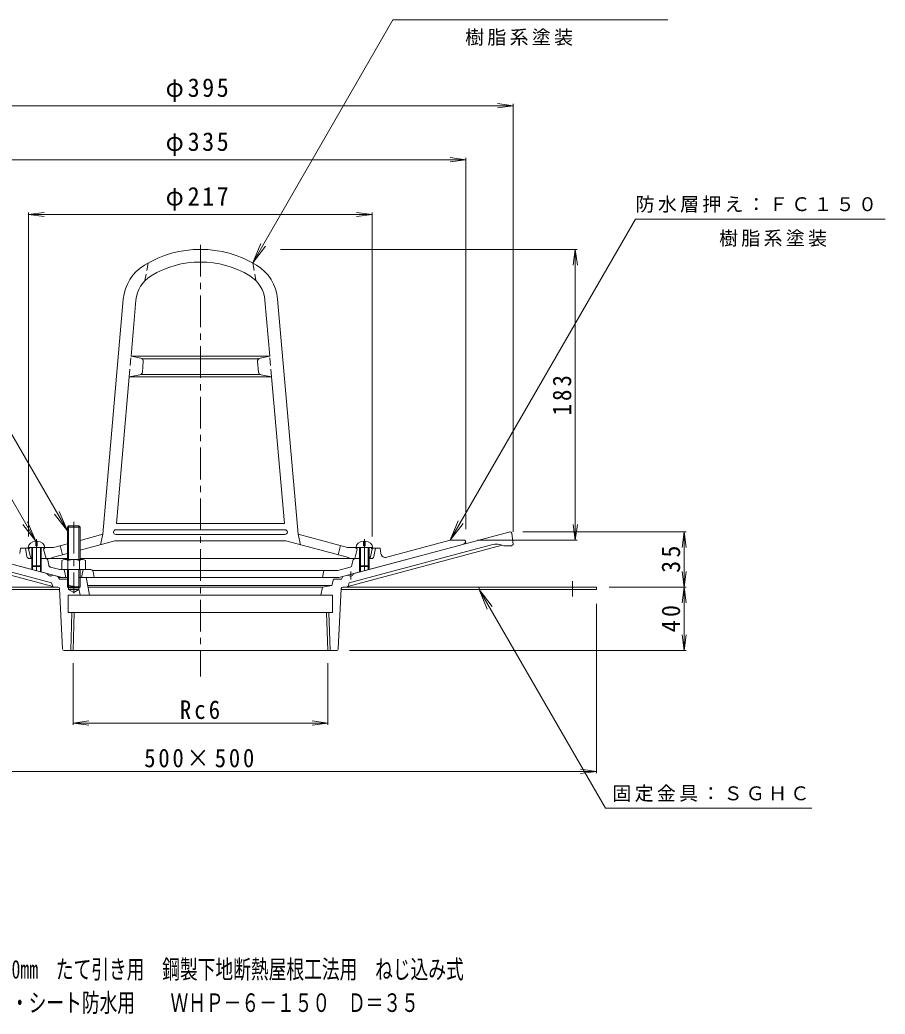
# Model space of a CAD drawing. Units: millimetres, scale not verified. Extents: x -444 to 418, y -549 to 525.
# Drawn here: x -128 to 418, y -549 to 79 of the extents above; entities that cross this region are included whole.
import ezdxf
from ezdxf.enums import TextEntityAlignment as Align

# ---------------------------------------------------------------- set-up
doc = ezdxf.new("R2010")
doc.units = ezdxf.units.MM
doc.header["$LTSCALE"] = 4
for name, pattern in [('CHAIN1', [8, 5, -1, 1, -1]), ('DASHED1', [1.8, 1.2, -0.6]), ('DASHED2', [3, 2, -1])]:
    doc.linetypes.add(name, pattern=pattern)
for name, color, linetype, lineweight in [('A-0', 4, 'Continuous', 9), ('A-1', 6, 'Continuous', 9), ('A-2', 3, 'Continuous', 9), ('A-4', 7, 'Continuous', 9), ('A-5', 7, 'Continuous', 9), ('A-8', 2, 'Continuous', 9), ('A-A', 2, 'Continuous', 9), ('A-C', 2, 'Continuous', 9)]:
    doc.layers.add(name, color=color, linetype=linetype, lineweight=lineweight)
doc.layers.add('F-5_F-5ﾚｲﾔ', color=2, linetype='Continuous')
doc.styles.add('ＭＳ ゴシック', font='')
doc.styles.get('ＭＳ ゴシック').set_extended_font_data('MS Gothic')

msp = doc.modelspace()

# ---------------------------------------------------------------- linework, layer by layer
at = {"layer": 'A-0', "color": 3, "linetype": 'CHAIN1'}
msp.add_line((-14.49, -63.174), (-14.49, -335.557), dxfattribs=at)
at = {"layer": 'A-0'}
for p, q in [((-209.99, -244.206), (-111.568, -270.579)), ((181.01, -244.206), (82.589, -270.579)), ((181.128, -244.206), (181.01, -244.206)), ((182.12, -245.082), (183.01, -252.206)), ((-108.49, -276.58), (-198.376, -252.494)), ((78.528, -278.914), (176.023, -252.789)), ((79.51, -276.58), (169.397, -252.494)), ((177.01, -253.206), (182.01, -253.206)), ((183.01, -252.206), (182.01, -253.206)), ((-107.612, -278.886), (-171.253, -261.833)), ((-110.68, -271.549), (-110.983, -271.024)), ((-110.07, -272.015), (-109.424, -272.188)), ((-108.67, -272.091), (-108.158, -271.796)), ((-107.371, -271.703), (-104.49, -272.475)), ((-104.49, -272.475), (-104.067, -273.206)), ((-97.813, -273.206), (-104.067, -273.206)), ((-94.49, -273.206), (-94.49, -273.206)), ((-87.319, -273.206), (-91.166, -273.206)), ((-86.335, -274.028), (-84.49, -284.206)), ((69.51, -274.206), (68.51, -278.206)), ((69.51, -274.206), (74.51, -274.206)), ((75.51, -272.475), (74.51, -274.206)), ((78.447, -271.688), (75.51, -272.475)), ((79.676, -272.082), (79.163, -271.787)), ((81.093, -272.015), (80.428, -272.193)), ((81.701, -271.549), (81.989, -271.049)), ((-107.735, -278.562), (-108.49, -276.58)), ((-104.441, -279.206), (-106.8, -279.206)), ((-101.537, -318.256), (-103.442, -280.156)), ((-97.813, -280.614), (-97.813, -279.614)), ((-97.813, -280.614), (-91.166, -280.614)), ((-97.813, -280.614), (-94.49, -282.532)), ((-91.166, -280.614), (-94.49, -282.532)), ((-91.166, -279.614), (-91.166, -280.614)), ((68.51, -278.206), (-85.577, -278.206)), ((68.51, -278.206), (62.51, -279.206)), ((74.463, -280.156), (72.558, -318.256)), ((77.821, -279.206), (75.462, -279.206)), ((78.756, -278.562), (79.51, -276.58)), ((69.01, -284.206), (69.01, -295.206)), ((69.01, -295.206), (-97.99, -295.206)), ((-96.405, -319.206), (-95.655, -295.206)), ((-94.926, -319.206), (-94.176, -295.206)), ((65.946, -319.206), (65.196, -295.206)), ((67.425, -319.206), (66.675, -295.206)), ((71.559, -319.206), (-100.538, -319.206))]:
    msp.add_line(p, q, dxfattribs=at)
at = {"layer": 'A-0', "linetype": 'CHAIN1'}
msp.add_line((80.51, -269.414), (80.51, -274.396), dxfattribs=at)
at = {"layer": 'A-0', "linetype": 'DASHED2'}
for p, q in [((-104.067, -273.206), (-103.49, -274.206)), ((-98.49, -274.206), (-103.49, -274.206)), ((-90.49, -284.206), (-91.49, -279.206))]:
    msp.add_line(p, q, dxfattribs=at)
msp.add_lwpolyline([(-98.49, -274.206), (-97.49, -278.206), (-91.49, -279.206)], dxfattribs=at)
at = {"layer": 'A-0'}
for points in [[(61.51, -284.206), (62.51, -279.206), (-85.396, -279.206)], [(69.01, -284.206), (-97.99, -284.206), (-97.99, -295.206)]]:
    msp.add_lwpolyline(points, dxfattribs=at)
for centre, radius, start, end in [((181.128, -245.206), 1, 7.12502, 90), ((172.244, -263.12), 11, 64.32025, 105.00029), ((-111.839, -271.541), 1, 29.99998, 74.99947), ((-109.814, -271.049), 1, 209.99876, 255.00769), ((-109.165, -271.222), 1, 255.00769, 299.99805), ((-107.658, -272.662), 1, 73.35294, 119.99487), ((-87.319, -274.206), 1, 10.27506, 90), ((78.679, -272.662), 1, 60.00513, 105.00365), ((80.186, -271.222), 1, 240.00195, 284.99231), ((80.835, -271.049), 1, 284.99231, 330.00124), ((82.86, -271.541), 1, 105.00053, 150.00002), ((-106.8, -278.206), 1, 200.84566, 270), ((-104.441, -280.206), 1, 2.86241, 90), ((75.462, -280.206), 1, 90, 177.13759), ((77.821, -278.206), 1, 270, 339.15434), ((-100.538, -318.206), 1, 182.86241, 270), ((71.559, -318.206), 1, 270, 357.13759)]:
    msp.add_arc(centre, radius, start, end, dxfattribs=at)
at = {"layer": 'A-1'}
for p, q in [((103.249, -260.383), (143.22, -249.672)), ((143.22, -249.672), (152.51, -249.672)), ((153.01, -250.672), (152.51, -249.672)), ((-180.089, -252.217), (-101.884, -273.172)), ((-128.486, -257.936), (-127.99, -254.672)), ((-122.49, -254.672), (-127.99, -254.672)), ((-124.007, -259.947), (-124.99, -254.672)), ((151.109, -252.217), (72.905, -273.172)), ((93.51, -254.672), (99.01, -254.672)), ((95.028, -259.947), (96.01, -254.672)), ((99.506, -257.936), (99.01, -254.672)), ((-120.49, -261.172), (-122.532, -261.172)), ((-110.99, -261.172), (-115.49, -261.172)), ((-109.99, -266.341), (-110.99, -261.172)), ((81.775, -262.387), (81.189, -265.42)), ((83.248, -261.172), (86.01, -261.172)), ((92.01, -261.172), (93.553, -261.172)), ((-120.99, -265.756), (-120.99, -268.053)), ((-120.49, -266.256), (-120.49, -268.187)), ((-115.49, -266.256), (-115.49, -269.526)), ((-114.99, -265.756), (-114.99, -269.66)), ((-109.99, -266.341), (-103.157, -268.172)), ((-83.719, -268.172), (-103.157, -268.172)), ((-100.49, -268.172), (-99.49, -273.172)), ((-88.49, -268.172), (-89.49, -273.172)), ((72.312, -268.672), (-82.601, -268.672)), ((-82.248, -269.378), (-81.49, -273.172)), ((63.51, -268.672), (62.51, -273.172)), ((80.104, -266.584), (72.312, -268.672)), ((86.01, -265.756), (86.01, -269.66)), ((86.51, -266.256), (86.51, -269.526)), ((91.51, -266.256), (91.51, -268.187)), ((92.01, -265.756), (92.01, -268.053)), ((-98.49, -273.172), (-101.884, -273.172)), ((-94.49, -273.172), (-94.49, -273.172)), ((72.905, -273.172), (-90.49, -273.172))]:
    msp.add_line(p, q, dxfattribs=at)
for centre, radius, start, end in [((150.333, -249.319), 3, 285.00029, 333.18998), ((-122.532, -259.672), 1.5, 190.55277, 270), ((-112.227, -262.672), 1.5, 10.94869, 90), ((83.248, -262.672), 1.5, 90, 169.05131), ((93.553, -259.672), 1.5, 270, 349.44723), ((102.472, -257.485), 3, 188.64386, 285.00029), ((-108.695, -265.135), 1.5, 190.94869, 254.99971), ((-83.719, -269.672), 1.5, 11.30993, 90), ((79.716, -265.135), 1.5, 285.00029, 349.05131)]:
    msp.add_arc(centre, radius, start, end, dxfattribs=at)
at = {"layer": 'A-2', "linetype": 'DASHED1'}
for p, q in [((-47.49, -74.54), (-49.49, -85.751)), ((18.51, -74.54), (20.51, -85.751)), ((-59.435, -146.496), (-58.297, -133.496)), ((30.455, -146.496), (29.318, -133.496))]:
    msp.add_line(p, q, dxfattribs=at)
at = {"layer": 'A-2'}
for p, q in [((-76.156, -245.839), (-63.168, -97.38)), ((-58.297, -133.496), (-55.198, -98.077)), ((29.318, -133.496), (26.219, -98.077)), ((47.177, -245.839), (34.189, -97.38)), ((29.318, -133.496), (-58.297, -133.496)), ((-52.175, -134.659), (-58.297, -133.496)), ((22.406, -134.996), (-51.385, -134.996)), ((-51.14, -143.479), (-50.555, -136.798)), ((22.161, -143.479), (21.576, -136.798)), ((23.196, -134.659), (29.318, -133.496)), ((-52.771, -145.271), (-59.434, -146.496)), ((30.455, -146.496), (-59.434, -146.496)), ((23.086, -144.996), (-52.066, -144.996)), ((23.792, -145.271), (30.455, -146.496)), ((38.548, -238.996), (30.455, -146.496)), ((38.898, -242.996), (-67.877, -242.996)), ((-76.156, -245.839), (-90.49, -249.679)), ((-68.49, -249.996), (-90.49, -255.891)), ((-76.156, -245.839), (-77.656, -252.452)), ((39.51, -249.996), (-68.49, -249.996)), ((38.898, -245.996), (-67.877, -245.996)), ((47.177, -245.839), (48.677, -252.452)), ((47.177, -245.839), (78.278, -254.172)), ((-122.99, -255.172), (-121.99, -254.172)), ((-121.774, -260.036), (-122.99, -255.172)), ((-107.257, -254.172), (-121.99, -254.172)), ((-113.49, -255.172), (-112.49, -254.172)), ((-113.49, -255.172), (-111.99, -261.172)), ((-98.49, -251.823), (-107.257, -254.172)), ((-102.99, -253.029), (-101.49, -258.838)), ((74.01, -253.029), (72.51, -258.838)), ((78.278, -254.172), (93.01, -254.172)), ((84.51, -255.172), (83.01, -261.172)), ((84.51, -255.172), (83.51, -254.172)), ((92.794, -260.036), (94.01, -255.172)), ((94.01, -255.172), (93.01, -254.172)), ((-112.246, -261.172), (-98.49, -261.172)), ((-106.491, -260.179), (-109.49, -261.172)), ((-98.49, -258.035), (-106.491, -260.179)), ((83.266, -261.172), (-90.49, -261.172))]:
    msp.add_line(p, q, dxfattribs=at)
for points in [[(38.548, -238.996), (-67.527, -238.996), (-59.435, -146.496)], [(39.51, -249.996), (77.51, -260.178), (80.51, -261.172)]]:
    msp.add_lwpolyline(points, dxfattribs=at)
for centre, radius, start, end in [((-14.49, -133.996), 68, 58.69301, 121.30699), ((-14.49, -133.996), 60, 58.69301, 121.30699), ((-35.274, -99.82), 28, 121.30701, 175.00002), ((6.295, -99.82), 28, 4.99998, 58.69299), ((-35.274, -99.82), 20, 121.30701, 175.00002), ((6.295, -99.82), 20, 4.99998, 58.69299), ((-52.548, -136.623), 2, 355.0002, 79.24808), ((23.569, -136.623), 2, 100.75192, 184.9998), ((-53.132, -143.304), 2, 280.41397, 355.0002), ((24.153, -143.304), 2, 184.9998, 259.58603), ((-67.877, -244.496), 1.5, 90, 270), ((38.898, -244.496), 1.5, 270, 90), ((-120.318, -259.672), 1.5, 194.03487, 243.41801), ((91.339, -259.672), 1.5, 296.58199, 345.96513)]:
    msp.add_arc(centre, radius, start, end, dxfattribs=at)
at = {"layer": 'A-4'}
for p, q in [((183.01, 24.676), (173.096, 25.981)), ((183.01, 25.876), (183.01, -244.206)), ((-211.99, 24.676), (183.01, 24.676)), ((183.01, 24.676), (173.096, 23.37)), ((-181.99, -9.41), (153.01, -9.41)), ((153.01, -9.41), (143.096, -8.105)), ((153.01, -9.41), (143.096, -10.715)), ((153.01, -8.21), (153.01, -242.672)), ((-122.99, -43.927), (-113.075, -42.622)), ((-122.99, -42.727), (-122.99, -247.172)), ((-122.99, -43.927), (94.01, -43.927)), ((-122.99, -43.927), (-113.075, -45.232)), ((94.01, -43.927), (84.096, -42.622)), ((94.01, -43.927), (84.096, -45.232)), ((94.01, -42.727), (94.01, -247.172)), ((223.399, -65.996), (36.051, -65.996)), ((222.199, -65.996), (220.894, -75.911)), ((222.199, -249.672), (222.199, -65.996)), ((222.199, -65.996), (223.505, -75.911)), ((292.162, -244.206), (189.01, -244.206)), ((222.199, -249.672), (220.894, -239.758)), ((222.199, -249.672), (223.505, -239.758)), ((290.962, -244.206), (289.657, -254.121)), ((290.962, -279.206), (290.962, -244.206)), ((290.962, -244.206), (292.268, -254.121)), ((223.399, -249.672), (160.51, -249.672)), ((290.962, -279.206), (289.657, -269.292)), ((290.962, -279.206), (292.268, -269.292)), ((292.162, -279.206), (243.51, -279.206)), ((290.962, -279.206), (289.657, -289.121)), ((290.962, -319.206), (290.962, -279.206)), ((290.962, -279.206), (292.268, -289.121)), ((235.51, -396.712), (235.51, -289.752)), ((290.962, -319.206), (289.657, -309.292)), ((290.962, -319.206), (292.268, -309.292)), ((292.162, -319.206), (79.559, -319.206)), ((-94.926, -366.224), (-94.926, -327.206)), ((65.946, -366.224), (65.946, -327.206)), ((-94.926, -365.024), (-85.011, -363.719)), ((65.946, -365.024), (56.032, -363.719)), ((-94.926, -365.024), (65.946, -365.024)), ((-94.926, -365.024), (-85.011, -366.33)), ((65.946, -365.024), (56.032, -366.33)), ((235.51, -395.512), (225.596, -394.207)), ((-264.49, -395.512), (235.51, -395.512)), ((235.51, -395.512), (225.596, -396.818))]:
    msp.add_line(p, q, dxfattribs=at)
at = {"layer": 'A-5'}
for p, q in [((-98.49, -243.713), (-251.282, 20.93)), ((143.22, -249.672), (260.229, -47.006)), ((260.229, -47.006), (417.835, -47.006)), ((-118.49, -250.29), (-233.15, -51.693)), ((18.51, -74.54), (23.613, -62.222)), ((18.51, -74.54), (26.627, -63.962)), ((-98.49, -243.713), (-103.592, -231.395)), ((-118.49, -250.29), (-123.592, -237.972)), ((-98.49, -243.713), (-106.606, -233.135)), ((143.22, -249.672), (148.322, -237.354)), ((-118.49, -250.29), (-126.607, -239.712)), ((143.22, -249.672), (151.337, -239.094)), ((161.51, -280.806), (166.613, -293.125)), ((161.51, -280.806), (169.627, -291.384)), ((161.51, -280.806), (241.177, -418.792)), ((241.177, -418.792), (371.545, -418.792))]:
    msp.add_line(p, q, dxfattribs=at)
msp.add_lwpolyline([(18.51, -74.54), (107.079, 78.865), (280.596, 78.865)], dxfattribs=at)
at = {"layer": 'A-8', "linetype": 'CHAIN1'}
msp.add_line((220.51, -275.346), (220.51, -285.169), dxfattribs=at)
at = {"layer": 'A-8'}
for p, q in [((-194.04, -280.806), (-103.41, -280.806)), ((-173.24, -279.206), (-106.8, -279.206)), ((235.51, -280.806), (74.43, -280.806)), ((77.821, -279.206), (235.51, -279.206)), ((161.51, -279.206), (161.51, -280.806)), ((235.51, -279.206), (235.51, -280.806))]:
    msp.add_line(p, q, dxfattribs=at)
at = {"layer": 'A-A', "linetype": 'CHAIN1'}
msp.add_line((-94.49, -237.951), (-94.49, -283.114), dxfattribs=at)
at = {"layer": 'A-A'}
for p, q in [((-98.49, -268.172), (-98.49, -278.937)), ((-97.813, -268.172), (-97.813, -279.614)), ((-91.166, -268.172), (-91.166, -279.614)), ((-90.49, -268.172), (-90.49, -278.937))]:
    msp.add_line(p, q, dxfattribs=at)
msp.add_lwpolyline([(-90.49, -278.937), (-98.49, -278.937), (-97.813, -279.614), (-91.166, -279.614)], close=True, dxfattribs=at)
at = {"layer": 'A-C'}
for p, q in [((-98.49, -261.756), (-98.49, -241.29)), ((-97.813, -261.756), (-97.813, -240.614)), ((-91.166, -261.756), (-91.166, -240.614)), ((-90.49, -261.756), (-90.49, -241.29)), ((-118.49, -250.29), (-118.49, -253.172)), ((-117.49, -250.29), (-117.49, -253.172)), ((88.51, -250.29), (88.51, -253.172)), ((89.51, -250.29), (89.51, -253.172)), ((-121.99, -254.172), (-123.24, -254.172)), ((-120.99, -254.172), (-120.99, -265.672)), ((-120.49, -254.172), (-120.49, -266.172)), ((-117.49, -253.172), (-118.49, -253.172)), ((-115.49, -254.172), (-115.49, -266.172)), ((-114.99, -254.172), (-114.99, -265.672)), ((86.01, -254.172), (86.01, -265.672)), ((86.51, -254.172), (86.51, -266.172)), ((88.51, -253.172), (89.51, -253.172)), ((91.51, -254.172), (91.51, -266.172)), ((92.01, -254.172), (92.01, -265.672)), ((93.01, -254.172), (94.26, -254.172)), ((-101.99, -262.478), (-101.99, -268.172)), ((-100.113, -261.756), (-88.866, -261.756)), ((-98.237, -262.478), (-98.237, -268.172)), ((-90.742, -262.478), (-90.742, -268.172)), ((-86.99, -262.478), (-86.99, -268.172)), ((-114.99, -265.672), (-120.99, -265.672)), ((-120.99, -265.672), (-120.49, -266.172)), ((-115.49, -266.172), (-120.49, -266.172)), ((-114.99, -265.672), (-115.49, -266.172)), ((86.01, -265.672), (92.01, -265.672)), ((86.01, -265.672), (86.51, -266.172)), ((86.51, -266.172), (91.51, -266.172)), ((92.01, -265.672), (91.51, -266.172))]:
    msp.add_line(p, q, dxfattribs=at)
at = {"layer": 'A-C', "linetype": 'CHAIN1'}
for p, q in [((-117.99, -248.99), (-117.99, -268.773)), ((89.01, -248.99), (89.01, -268.773))]:
    msp.add_line(p, q, dxfattribs=at)
at = {"layer": 'A-C'}
msp.add_lwpolyline([(-90.49, -241.29), (-98.49, -241.29), (-97.813, -240.614), (-91.166, -240.614)], close=True, dxfattribs=at)
for centre, radius, start, end in [((-100.113, -264.556), 2.8, 47.92557, 132.07463), ((-94.49, -271.845), 10.089, 68.19786, 111.80214), ((-88.866, -264.556), 2.8, 47.92572, 132.07428)]:
    msp.add_arc(centre, radius, start, end, dxfattribs=at)
for centre, major_axis, start_param, end_param in [((-117.99, -254.172), (-5.25, 0), 4.807777, 6.2831853), ((-117.99, -254.172), (-5.25, 0), 3.1415927, 4.6170009), ((89.01, -254.172), (5.25, 0), 1.6661844, 3.1415927), ((89.01, -254.172), (5.25, 0), 6.2831853, 7.7585933)]:
    msp.add_ellipse(centre, major_axis=major_axis, ratio=0.7428, start_param=start_param, end_param=end_param, dxfattribs=at)

# ---------------------------------------------------------------- texts
at = {"layer": 'A-4', "color": 2, "char_height": 11.73, "attachment_point": 7, "style": 'ＭＳ ゴシック'}
for s, insert in [('\\T1.21;\\W0.95;φ395', (-36.49, 27.076)), ('\\T1.21;\\W0.95;φ335', (-36.49, -7.01)), ('\\T1.21;\\W0.95;φ217', (-36.49, -41.527)), ('\\T1.27;\\W0.9;Rc6', (-27.49, -362.624)), ('\\T1.24;\\W0.9;500×500', (-49.99, -393.112))]:
    msp.add_mtext(s, dxfattribs=dict(at, insert=insert))
at = {"layer": 'A-4', "color": 2, "char_height": 11.73, "attachment_point": 7, "rotation": 90, "style": 'ＭＳ ゴシック'}
for s, insert in [('\\T1.27;\\W0.9;183', (219.799, -170.834)), ('\\T1.27;\\W0.95;35', (288.562, -270.206)), ('\\T1.27;\\W0.95;40', (288.562, -307.706))]:
    msp.add_mtext(s, dxfattribs=dict(at, insert=insert))
at = {"layer": 'A-5', "char_height": 8.798, "attachment_point": 7, "style": 'ＭＳ ゴシック'}
for s, insert in [('\\T1.17;樹脂系塗装', (152.656, 62.529)), ('\\T1.17;防水層押え：ＦＣ１５０', (260.278, -42.853)), ('\\T1.17;樹脂系塗装', (312.987, -64.347)), ('\\T1.17;固定金具：ＳＧＨＣ', (245.622, -414.798))]:
    msp.add_mtext(s, dxfattribs=dict(at, insert=insert))
at = {"layer": 'F-5_F-5ﾚｲﾔ', "style": 'ＭＳ ゴシック', "width": 0.7}
for s, p in [('鋳鉄製ルーフドレン\u3000防水層張掛け幅100mm\u3000たて引き用\u3000鋼製下地断熱屋根工法用\u3000ねじ込み式', (-335.338, -529.819)), ('アスファルト・改質アスファルトシート・シート防水用\u3000\u3000ＷＨＰ－６－１５０\u3000Ｄ＝３５', (-335.765, -550.913))]:
    msp.add_text(s, height=11.73, dxfattribs=at).set_placement(p, align=Align.BOTTOM_LEFT)

doc.saveas('drawing.dxf')
